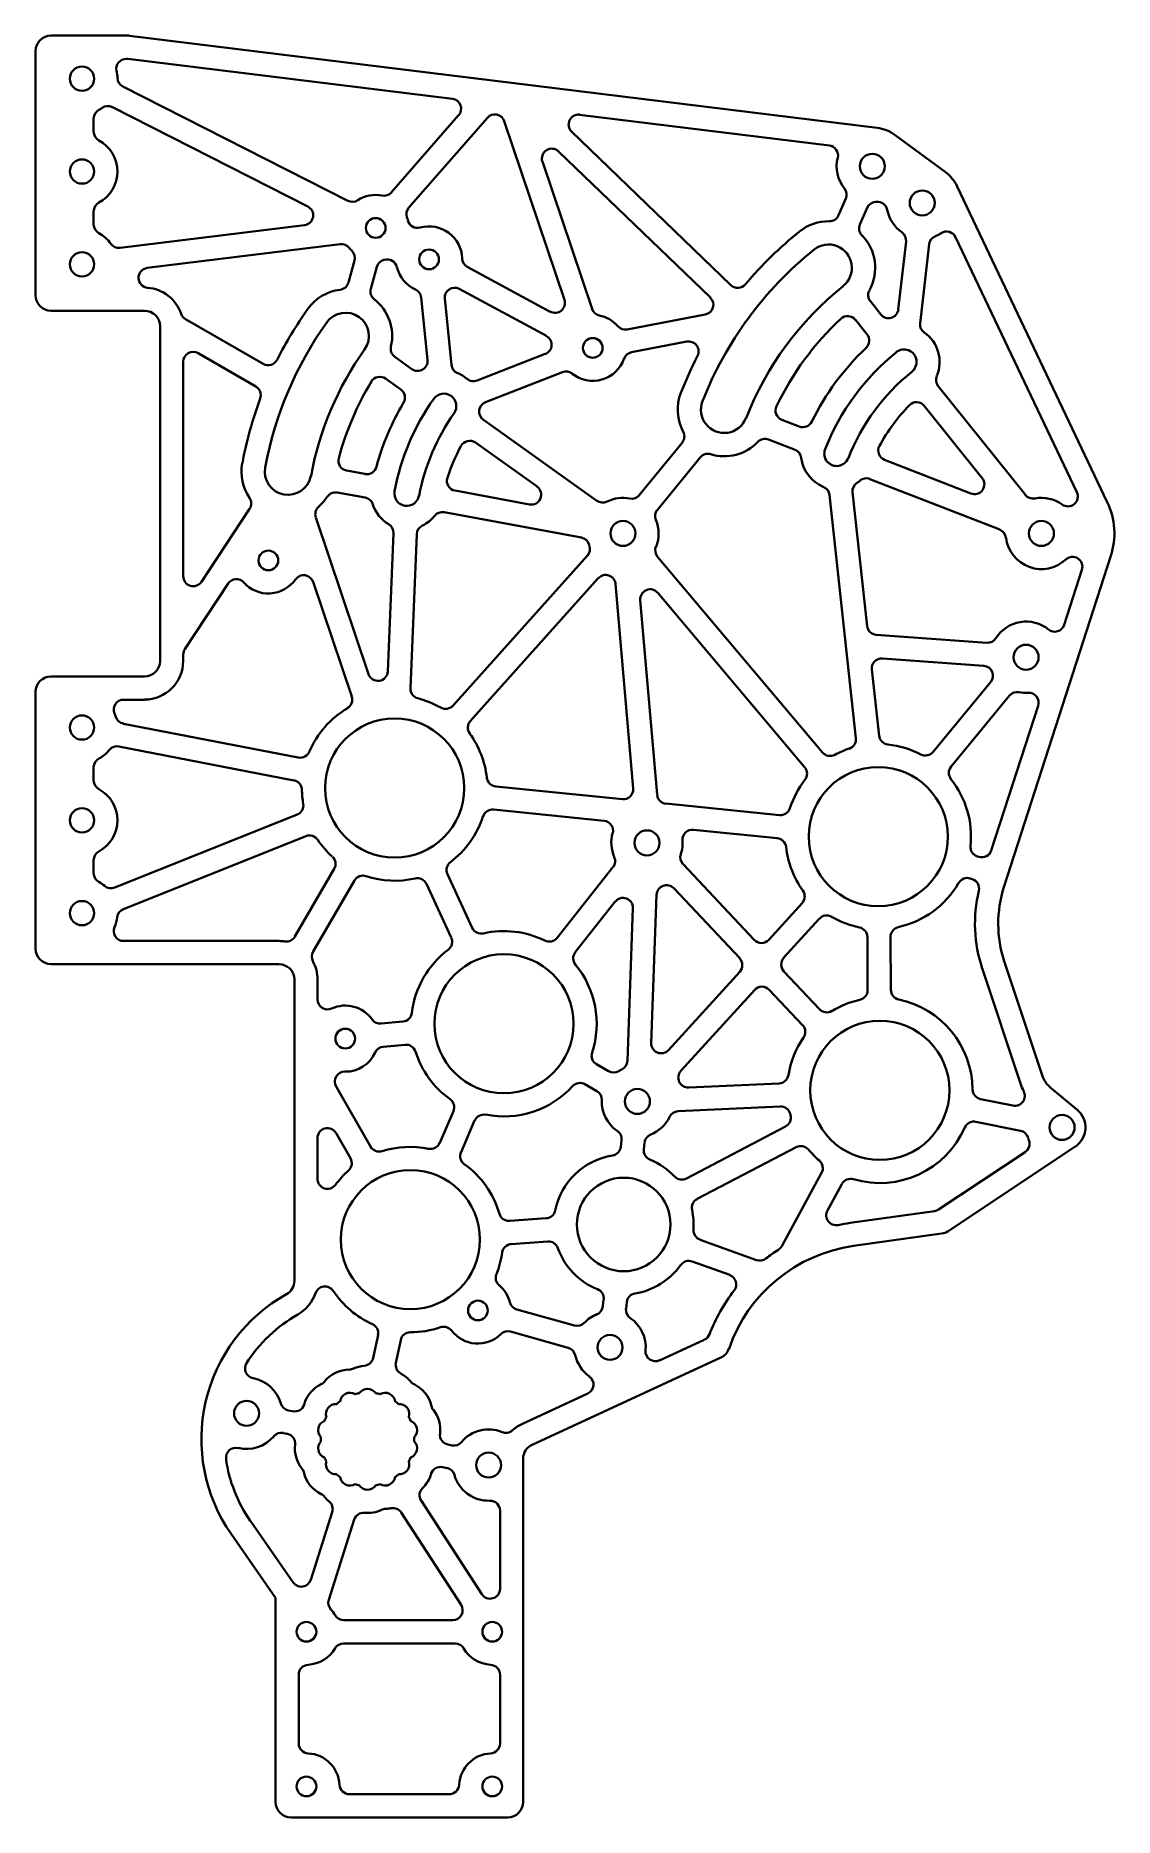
# Model space of a CAD drawing. Header units: inches. Extents: x 66.7 to 75.4, y 1.6 to 16.
import ezdxf

# ---------------------------------------------------------------- set-up
doc = ezdxf.new("R2010")
doc.units = ezdxf.units.IN
doc.header["$MEASUREMENT"] = 0
doc.layers.add('Visible', color=7, linetype='Continuous', lineweight=40)

msp = doc.modelspace()

# ---------------------------------------------------------------- linework, layer by layer
at = {"layer": 'Visible'}
for p, q in [((66.812, 16.023), (67.43, 16.023)), ((67.445, 16.022), (73.483, 15.277)), ((66.687, 15.898), (66.687, 13.925)), ((67.419, 15.835), (67.421, 15.835)), ((67.431, 15.835), (70.053, 15.511)), ((67.392, 15.613), (69.208, 14.689)), ((67.307, 15.446), (68.885, 14.643)), ((67.156, 15.353), (67.156, 15.247)), ((69.561, 14.757), (70.104, 15.379)), ((69.702, 14.633), (70.336, 15.36)), ((70.472, 15.333), (70.958, 13.888)), ((71.081, 15.384), (73.098, 15.135)), ((71.016, 15.247), (72.302, 14.007)), ((73.63, 15.218), (74.033, 14.922)), ((70.78, 15.005), (71.181, 13.815)), ((70.911, 15.088), (72.137, 13.906)), ((73.173, 14.571), (73.231, 14.706)), ((74.13, 14.805), (75.343, 12.253)), ((67.156, 14.603), (67.156, 14.497)), ((73.345, 14.497), (73.403, 14.632)), ((67.37, 14.308), (68.859, 14.492)), ((67.588, 14.146), (69.147, 14.339)), ((73.655, 13.811), (73.718, 14.359)), ((73.831, 13.697), (73.904, 14.338)), ((74.117, 14.394), (75.097, 12.334)), ((69.214, 14.027), (69.263, 14.205)), ((69.394, 13.977), (69.444, 14.154)), ((70.844, 13.792), (70.173, 14.155)), ((70.813, 13.596), (70.109, 13.977)), ((69.802, 13.907), (69.853, 13.402)), ((69.991, 13.898), (70.046, 13.362)), ((73.514, 13.77), (73.429, 13.876)), ((67.567, 13.8), (66.812, 13.8)), ((67.899, 13.731), (68.526, 13.37)), ((71.465, 13.649), (72.096, 13.77)), ((73.403, 13.609), (73.308, 13.727)), ((67.692, 10.97), (67.692, 13.675)), ((71.5, 13.464), (71.947, 13.55)), ((68, 13.457), (68.466, 13.188)), ((69.727, 13.329), (69.589, 13.428)), ((70.253, 13.236), (70.804, 13.451)), ((67.88, 11.654), (67.88, 13.388)), ((69.637, 13.163), (69.513, 13.251)), ((70.321, 13.061), (70.942, 13.303)), ((74.681, 12.312), (73.977, 13.191)), ((74.332, 12.448), (73.865, 13.031)), ((71.221, 12.265), (70.304, 12.918)), ((72.855, 12.864), (72.714, 12.919)), ((70.738, 12.379), (70.239, 12.734)), ((71.563, 12.31), (71.909, 12.733)), ((72.821, 12.676), (72.607, 12.759)), ((71.709, 12.192), (72.054, 12.614)), ((74.241, 12.323), (73.544, 12.595)), ((69.347, 12.481), (69.198, 12.508)), ((74.474, 12.031), (73.425, 12.44)), ((69.349, 12.29), (69.124, 12.331)), ((70.677, 12.235), (70.075, 12.346)), ((73.099, 12.313), (73.313, 10.346)), ((73.285, 12.333), (73.403, 11.252)), ((68.416, 12.2), (68.027, 11.61)), ((68.95, 12.13), (69.377, 10.863)), ((71.095, 11.967), (69.987, 12.172)), ((69.578, 12.002), (69.532, 10.885)), ((69.766, 11.995), (69.714, 10.749)), ((70.059, 10.61), (71.144, 11.821)), ((73.043, 10.231), (71.711, 11.812)), ((75.371, 11.819), (74.508, 9.143)), ((75.138, 11.707), (74.995, 11.262)), ((68.242, 11.595), (67.893, 11.066)), ((68.928, 11.609), (69.24, 10.682)), ((70.198, 10.484), (71.232, 11.638)), ((71.514, 9.939), (71.372, 11.592)), ((72.899, 10.11), (71.712, 11.52)), ((71.706, 9.89), (71.571, 11.462)), ((74.371, 11.117), (73.477, 11.181)), ((67.88, 10.97), (67.88, 11.022)), ((74.345, 10.931), (73.526, 10.989)), ((67.567, 10.845), (66.812, 10.845)), ((73.441, 10.901), (73.499, 10.366)), ((73.937, 10.235), (74.401, 10.8)), ((66.687, 10.72), (66.687, 8.645)), ((67.567, 10.657), (67.398, 10.657)), ((74.081, 10.116), (74.554, 10.69)), ((74.784, 10.608), (74.406, 9.438)), ((67.396, 10.463), (68.809, 10.189)), ((67.36, 10.279), (68.774, 10.005)), ((67.156, 10.111), (67.156, 10.004)), ((71.426, 9.852), (70.404, 9.955)), ((72.696, 9.724), (71.778, 9.817)), ((67.326, 9.139), (68.8, 9.729)), ((71.279, 9.679), (70.385, 9.769)), ((67.396, 8.965), (68.87, 9.555)), ((72.677, 9.538), (72, 9.606)), ((67.156, 9.361), (67.156, 9.254)), ((74.294, 9.39), (74.306, 9.386)), ((68.782, 8.742), (69.099, 9.289)), ((70.013, 9.247), (70.214, 8.813)), ((70.899, 8.732), (71.35, 9.304)), ((72.492, 8.715), (71.916, 9.328)), ((68.929, 8.621), (69.262, 9.195)), ((69.843, 9.168), (70.044, 8.734)), ((71.659, 7.882), (71.703, 9.081)), ((72.374, 8.567), (71.842, 9.133)), ((74.236, 9.212), (74.252, 9.207)), ((71.046, 8.616), (71.369, 9.025)), ((71.467, 7.738), (71.512, 8.972)), ((72.879, 9.013), (72.609, 8.716)), ((73.017, 8.887), (72.729, 8.57)), ((68.652, 8.707), (67.398, 8.707)), ((73.407, 8.31), (73.405, 8.739)), ((73.595, 8.311), (73.592, 8.74)), ((68.652, 8.52), (66.812, 8.52)), ((74.51, 8.545), (74.819, 7.614)), ((68.777, 8.395), (68.777, 5.961)), ((68.964, 8.395), (68.964, 8.234)), ((72.375, 8.458), (71.799, 7.825)), ((73.019, 8.155), (72.73, 8.461)), ((74.332, 8.486), (74.641, 7.555)), ((72.495, 8.312), (71.899, 7.657)), ((72.882, 8.026), (72.612, 8.313)), ((69.478, 8.039), (69.654, 8.056)), ((69.495, 7.852), (69.671, 7.869)), ((71.218, 7.711), (71.315, 7.654)), ((69.393, 7.045), (69.115, 7.531)), ((71.124, 7.549), (71.221, 7.492)), ((71.962, 7.523), (72.692, 7.556)), ((75.098, 7.344), (74.877, 7.528)), ((71.877, 7.331), (72.7, 7.369)), ((74.581, 7.377), (74.319, 7.43)), ((69.951, 7.076), (70.061, 7.331)), ((70.123, 7.001), (70.233, 7.256)), ((71.944, 6.788), (72.744, 7.207)), ((74.642, 7.173), (74.282, 7.246)), ((68.964, 7.115), (68.964, 6.784)), ((69.23, 6.952), (69.114, 7.155)), ((71.413, 7.044), (71.419, 7.098)), ((71.6, 7.023), (71.606, 7.077)), ((72.031, 6.622), (72.831, 7.041)), ((74.679, 7.001), (73.98, 6.536)), ((75.082, 7.044), (74.057, 6.362)), ((72.713, 6.242), (73.035, 6.833)), ((73.083, 6.528), (73.2, 6.743)), ((73.947, 6.523), (73.267, 6.429)), ((70.811, 6.466), (70.516, 6.445)), ((74.005, 6.342), (73.292, 6.243)), ((70.825, 6.279), (70.529, 6.258)), ((72.054, 6.293), (72.509, 6.129)), ((71.99, 6.117), (72.293, 6.008)), ((71.269, 5.755), (71.275, 5.809)), ((71.456, 5.735), (71.462, 5.789)), ((71.039, 5.6), (70.573, 5.73)), ((69.413, 5.338), (69.453, 5.521)), ((69.597, 5.299), (69.636, 5.482)), ((70.989, 5.419), (70.523, 5.55)), ((71.727, 5.318), (72.088, 5.485)), ((70.698, 4.636), (72.221, 5.34)), ((70.619, 4.806), (71.147, 5.05)), ((68.727, 4.914), (68.763, 4.907)), ((68.688, 4.731), (68.72, 4.724)), ((70.049, 4.631), (70.017, 4.638)), ((70.625, 1.75), (70.625, 4.523)), ((70.01, 4.448), (69.974, 4.455)), ((70.29, 3.429), (69.801, 4.185)), ((68.91, 3.545), (69.083, 4.092)), ((69.055, 3.383), (69.261, 4.032)), ((70.123, 3.342), (69.641, 4.088)), ((70.438, 3.472), (70.438, 4.104)), ((68.625, 3.4), (68.267, 3.916)), ((68.768, 3.523), (68.421, 4.023)), ((68.625, 1.75), (68.625, 3.4)), ((69.175, 3.219), (70.056, 3.219)), ((69.175, 3.031), (70.075, 3.031)), ((68.812, 2.222), (68.812, 2.778)), ((70.438, 2.222), (70.438, 2.778)), ((69.222, 1.812), (70.028, 1.812)), ((68.75, 1.625), (70.5, 1.625))]:
    msp.add_line(p, q, dxfattribs=at)
for centre, radius in [((67.062, 15.675), 0.098), ((67.062, 14.925), 0.098), ((73.445, 14.967), 0.101), ((73.848, 14.671), 0.101), ((69.434, 14.469), 0.0795), ((67.062, 14.175), 0.098), ((69.865, 14.215), 0.0795), ((71.187, 13.5), 0.0795), ((71.431, 12), 0.101), ((74.811, 12), 0.101), ((68.567, 11.782), 0.0795), ((74.687, 11), 0.101), ((67.062, 10.432), 0.098), ((69.587, 9.943), 0.562), ((73.493, 9.55), 0.562), ((67.062, 9.682), 0.098), ((71.625, 9.5), 0.101), ((67.062, 8.932), 0.098), ((70.47, 8.038), 0.562), ((69.188, 7.918), 0.0795), ((73.506, 7.5), 0.562), ((71.548, 7.41), 0.101), ((74.978, 7.2), 0.101), ((69.714, 6.294), 0.562), ((71.437, 6.416), 0.378), ((70.259, 5.721), 0.0795), ((71.327, 5.423), 0.101), ((68.391, 4.89), 0.101), ((70.346, 4.472), 0.101), ((68.875, 3.125), 0.0795), ((70.375, 3.125), 0.0795), ((68.875, 1.875), 0.0795), ((70.375, 1.875), 0.0795)]:
    msp.add_circle(centre, radius, dxfattribs=at)
for centre, radius, start, end in [((66.812, 15.898), 0.125, 90, 180), ((67.43, 15.898), 0.125, 82.9641, 90), ((67.419, 15.755), 0.08, 90, 192.7235), ((67.062, 15.675), 0.286, 1.4217, 12.7235), ((67.421, 15.755), 0.08, 82.9641, 90), ((67.428, 15.684), 0.08, 181.4217, 243.0379), ((67.236, 15.353), 0.08, 118.3838, 180), ((67.062, 15.675), 0.286, 298.3838, 304.654), ((67.27, 15.374), 0.08, 63.0379, 124.654), ((70.044, 15.432), 0.08, 318.8841, 82.9641), ((70.396, 15.307), 0.08, 18.5986, 138.8841), ((71.072, 15.305), 0.08, 82.9641, 226.0316), ((73.445, 14.967), 0.313, 53.6763, 82.9641), ((67.236, 15.247), 0.08, 180, 241.6162), ((67.062, 14.925), 0.286, 298.3838, 61.6162), ((73.088, 15.056), 0.08, 345.9403, 82.9641), ((70.856, 15.03), 0.08, 46.0316, 198.5986), ((73.445, 14.967), 0.288, 165.9403, 218.531), ((73.848, 14.671), 0.312, 25.4198, 53.6763), ((69.245, 14.76), 0.08, 243.0379, 302.9902), ((69.434, 14.469), 0.267, 78.9317, 122.9902), ((69.5, 14.809), 0.08, 258.9317, 318.8841), ((73.157, 14.737), 0.08, 336.7048, 38.531), ((67.236, 14.603), 0.08, 118.3838, 180), ((68.849, 14.571), 0.08, 277.0633, 63.0379), ((69.762, 14.581), 0.08, 138.8841, 198.8364), ((69.434, 14.469), 0.267, 13.4318, 18.8364), ((73.099, 14.603), 0.08, 269.1023, 336.7048), ((73.476, 14.6), 0.08, 94.8785, 156.7048), ((73.445, 14.967), 0.288, 274.8785, 276.469), ((73.486, 14.601), 0.08, 10.8836, 96.469), ((73.848, 14.671), 0.288, 190.8836, 235.3202), ((67.236, 14.497), 0.08, 180, 241.6162), ((67.062, 14.175), 0.286, 35.4471, 61.6162), ((69.771, 14.549), 0.08, 193.4318, 285.6169), ((69.865, 14.215), 0.267, 1.6503, 105.6169), ((74.811, 12), 3.126, 128.6763, 139.9155), ((73.092, 14.147), 0.376, 89.1023, 128.6763), ((73.418, 14.465), 0.08, 156.7048, 224.3072), ((73.092, 14.147), 0.376, 331.0739, 44.3072), ((73.638, 14.368), 0.08, 353.4939, 55.3202), ((73.984, 14.329), 0.08, 111.6676, 173.4939), ((73.848, 14.671), 0.288, 291.6676, 302.4437), ((74.045, 14.36), 0.08, 25.4198, 122.4437), ((67.36, 14.387), 0.08, 215.4471, 277.0633), ((69.157, 14.259), 0.08, 37.1109, 97.0633), ((69.434, 14.469), 0.267, 217.1109, 224.418), ((69.186, 14.226), 0.08, 344.4657, 44.418), ((74.811, 12), 2.938, 128.6763, 158.6763), ((73.092, 14.147), 0.188, 308.6763, 128.6763), ((67.598, 14.066), 0.08, 97.0633, 265.5139), ((69.521, 14.133), 0.08, 104.5133, 164.4657), ((69.434, 14.469), 0.267, 284.5133, 285.6169), ((69.527, 14.135), 0.08, 13.4318, 105.6169), ((69.865, 14.215), 0.267, 193.4318, 245.7565), ((70.211, 14.225), 0.08, 181.6503, 241.6026), ((67.567, 13.675), 0.312, 18.6501, 85.5139), ((69.191, 13.596), 0.376, 96.8632, 144.5243), ((69.137, 14.049), 0.08, 276.8632, 344.4657), ((69.471, 13.956), 0.08, 164.4657, 232.0681), ((69.722, 13.899), 0.08, 5.8042, 65.7565), ((70.071, 13.906), 0.08, 61.6026, 185.8042), ((72.358, 14.064), 0.08, 226.0316, 319.9155), ((74.811, 12), 2.561, 128.6763, 158.6763), ((66.812, 13.925), 0.125, 180, 270), ((69.191, 13.596), 0.376, 346.9219, 52.0681), ((70.882, 13.863), 0.08, 241.6026, 18.5986), ((72.081, 13.848), 0.08, 280.8486, 46.0316), ((73.491, 13.926), 0.08, 151.0739, 218.6763), ((67.567, 13.675), 0.125, 0, 90), ((67.939, 13.801), 0.08, 198.6501, 240.039), ((71.431, 12), 2.938, 144.5243, 169.5243), ((71.431, 12), 3.126, 144.5243, 153.3223), ((69.191, 13.596), 0.188, 324.5243, 144.5243), ((71.256, 13.84), 0.08, 198.5986, 258.5509), ((71.187, 13.5), 0.267, 40.8963, 78.5509), ((74.811, 12), 2.374, 133.0201, 154.3325), ((73.245, 13.677), 0.08, 38.6763, 133.0201), ((73.576, 13.82), 0.08, 218.6763, 353.4939), ((73.911, 13.688), 0.08, 173.4939, 235.3202), ((70.775, 13.525), 0.08, 291.3435, 61.6026), ((71.45, 13.727), 0.08, 220.8963, 280.8486), ((71.962, 13.472), 0.08, 332.6774, 100.8486), ((73.34, 13.559), 0.08, 313.3268, 38.6763), ((73.701, 13.386), 0.288, 336.8501, 55.3202), ((67.96, 13.388), 0.08, 60.039, 180), ((68.566, 13.439), 0.08, 240.039, 333.3223), ((71.431, 12), 2.562, 144.5243, 169.5243), ((69.635, 13.493), 0.08, 166.9219, 234.5243), ((69.773, 13.394), 0.08, 234.5243, 5.8042), ((71.187, 13.5), 0.267, 231.3912, 340.801), ((71.515, 13.386), 0.08, 100.8486, 160.801), ((74.811, 12), 3.126, 152.6774, 158.6763), ((74.811, 12), 2.063, 133.3268, 154.0258), ((74.811, 12), 1.875, 128.6763, 158.6763), ((73.701, 13.386), 0.101, 308.6763, 128.6763), ((69.467, 13.186), 0.08, 54.5243, 148.8681), ((70.125, 13.37), 0.08, 185.8042, 247.6304), ((69.985, 13.03), 0.288, 49.5173, 67.6304), ((70.224, 13.31), 0.08, 229.5173, 291.3435), ((70.971, 13.229), 0.08, 51.3912, 111.3435), ((74.811, 12), 1.674, 128.6763, 158.6763), ((74.04, 13.241), 0.08, 156.8501, 218.6763), ((68.426, 13.119), 0.08, 339.5748, 60.039), ((71.431, 12), 2.374, 148.8681, 165.1805), ((69.59, 13.098), 0.08, 329.1748, 54.5243), ((69.985, 13.03), 0.1, 324.5243, 144.5243), ((72.249, 13), 0.376, 158.6763, 208.311), ((71.431, 12), 3.126, 159.5748, 169.5243), ((71.431, 12), 2.063, 149.1748, 164.8738), ((71.431, 12), 1.876, 144.5243, 169.5243), ((71.431, 12), 1.674, 144.5243, 169.5243), ((70.35, 12.983), 0.08, 172.6981, 234.5243), ((70.35, 12.986), 0.08, 111.3435, 173.1698), ((69.985, 13.03), 0.288, 352.6981, 353.1698), ((72.249, 13), 0.188, 158.6763, 338.6763), ((72.743, 12.994), 0.08, 154.3325, 248.6763), ((74.811, 12), 1.487, 135.7699, 151.5828), ((73.802, 12.981), 0.08, 38.6763, 135.7699), ((71.847, 12.784), 0.08, 320.7085, 28.311), ((72.884, 12.939), 0.08, 248.6763, 334.0258), ((71.431, 12), 1.487, 151.6179, 162.4308), ((70.193, 12.669), 0.08, 54.5243, 151.6179), ((72.249, 13), 0.376, 253.106, 316.2788), ((72.578, 12.685), 0.08, 68.6763, 136.2788), ((72.792, 12.602), 0.08, 6.8501, 68.6763), ((73.157, 12.645), 0.1, 158.6763, 338.6763), ((73.573, 12.67), 0.08, 151.5828, 248.6763), ((68.726, 12.5), 0.376, 169.5243, 214.1967), ((68.726, 12.5), 0.188, 169.5243, 349.5243), ((69.213, 12.587), 0.08, 165.1805, 259.5243), ((69.362, 12.559), 0.08, 259.5243, 344.8738), ((72.116, 12.564), 0.08, 73.106, 140.7085), ((73.157, 12.645), 0.288, 186.8501, 248.0287), ((70.089, 12.425), 0.08, 162.4308, 259.5243), ((73.365, 12.342), 0.08, 124.3762, 186.2025), ((73.157, 12.645), 0.288, 304.3762, 310.5026), ((73.396, 12.366), 0.08, 68.6763, 130.5026), ((74.27, 12.398), 0.08, 248.6763, 38.6763), ((68.349, 12.244), 0.08, 326.5942, 34.1967), ((68.726, 12.5), 0.376, 311.0098, 327.1268), ((69.109, 12.252), 0.08, 79.5243, 147.1268), ((69.335, 12.211), 0.08, 17.6981, 79.5243), ((69.685, 12.323), 0.1, 169.5243, 349.5243), ((70.691, 12.313), 0.08, 259.5243, 54.5243), ((71.267, 12.33), 0.08, 234.5243, 296.3506), ((71.431, 12), 0.288, 78.8822, 116.3506), ((71.502, 12.361), 0.08, 258.8822, 320.7085), ((73.019, 12.304), 0.08, 6.2025, 68.0287), ((74.743, 12.362), 0.08, 218.6763, 280.5026), ((74.811, 12), 0.288, 54.4379, 100.5026), ((75.025, 12.299), 0.08, 234.4379, 25.4198), ((74.811, 12), 0.589, 342.1211, 25.4198), ((69.026, 12.156), 0.08, 131.0098, 198.6122), ((69.685, 12.323), 0.288, 197.6981, 239.4768), ((69.685, 12.323), 0.288, 295.8243, 321.3506), ((69.973, 12.093), 0.08, 79.5243, 141.3506), ((71.77, 12.141), 0.08, 140.7085, 202.5348), ((71.431, 12), 0.288, 338.2708, 22.5348), ((69.498, 12.006), 0.08, 357.6506, 59.4768), ((69.845, 11.991), 0.08, 115.8243, 177.6506), ((71.08, 11.888), 0.08, 17.6981, 79.5243), ((74.445, 11.956), 0.08, 6.8501, 68.6763), ((74.811, 12), 0.288, 186.8501, 313.103), ((71.085, 11.874), 0.08, 318.1392, 19.9655), ((71.431, 12), 0.288, 197.6981, 199.9655), ((71.772, 11.864), 0.08, 158.2708, 220.0971), ((75.062, 11.731), 0.08, 342.1211, 133.103), ((68.852, 11.583), 0.08, 18.6122, 145.0011), ((71.292, 11.585), 0.08, 4.9133, 138.1392), ((67.96, 11.654), 0.08, 180, 326.5942), ((68.309, 11.551), 0.08, 41.7825, 146.5942), ((68.567, 11.782), 0.267, 221.7825, 325.0011), ((71.651, 11.469), 0.08, 40.0971, 184.9133), ((73.482, 11.261), 0.08, 186.2025, 265.8974), ((74.687, 11), 0.288, 51.1201, 147.7237), ((74.918, 11.286), 0.08, 231.1201, 342.1211), ((74.376, 11.197), 0.08, 265.8974, 327.7237), ((67.567, 10.97), 0.312, 270, 0), ((67.567, 10.97), 0.125, 270, 0), ((67.96, 11.022), 0.08, 146.5942, 180), ((73.52, 10.91), 0.08, 85.8974, 186.2025), ((66.812, 10.72), 0.125, 90, 180), ((69.452, 10.889), 0.08, 198.6122, 357.6506), ((74.34, 10.851), 0.08, 320.53, 85.8974), ((67.398, 10.577), 0.08, 90, 203.3718), ((69.164, 10.656), 0.08, 300.7069, 18.6122), ((69.794, 10.746), 0.08, 177.6506, 255.5559), ((69.587, 9.943), 0.749, 60.2338, 75.5559), ((74.615, 10.639), 0.08, 78.7038, 140.53), ((74.687, 11), 0.288, 258.7038, 273.122), ((74.708, 10.633), 0.08, 342.1211, 93.122), ((67.062, 10.432), 0.286, 17.4162, 23.3718), ((67.411, 10.542), 0.08, 197.4162, 259.0323), ((69.587, 9.943), 0.749, 120.7069, 156.9377), ((69.999, 10.663), 0.08, 240.2338, 318.1392), ((70.258, 10.431), 0.08, 138.1392, 216.0446), ((69.587, 9.943), 0.749, 6.3477, 36.0446), ((67.062, 10.432), 0.286, 298.3838, 320.6485), ((67.345, 10.201), 0.08, 79.0323, 140.6485), ((68.825, 10.268), 0.08, 259.0323, 336.9377), ((73.104, 10.282), 0.08, 220.0971, 298.0025), ((73.493, 9.55), 0.749, 108.2971, 118.0025), ((73.233, 10.337), 0.08, 288.2971, 6.2025), ((73.579, 10.375), 0.08, 186.2025, 264.1079), ((73.493, 9.55), 0.749, 62.6247, 84.1079), ((73.875, 10.286), 0.08, 242.6247, 320.53), ((67.236, 10.111), 0.08, 118.3838, 180), ((72.838, 10.058), 0.08, 322.1917, 40.0971), ((74.143, 10.065), 0.08, 140.53, 218.4354), ((67.236, 10.004), 0.08, 180, 241.6162), ((68.758, 9.927), 0.08, 1.1269, 79.0323), ((70.412, 10.035), 0.08, 186.3477, 264.2531), ((71.434, 9.932), 0.08, 264.2531, 4.9133), ((73.493, 9.55), 0.749, 142.1917, 162.1585), ((73.493, 9.55), 0.749, 354.2157, 38.4354), ((67.062, 9.682), 0.286, 298.3838, 61.6162), ((68.77, 9.803), 0.08, 291.8145, 9.7198), ((69.587, 9.943), 0.749, 181.1269, 189.7198), ((71.786, 9.896), 0.08, 184.9133, 264.2531), ((69.587, 9.943), 0.749, 306.9454, 342.1585), ((70.377, 9.689), 0.08, 84.2531, 162.1585), ((71.271, 9.599), 0.08, 344.3867, 84.2531), ((72.704, 9.804), 0.08, 264.2531, 342.1585), ((68.899, 9.48), 0.08, 33.9091, 111.8145), ((69.587, 9.943), 0.749, 213.9091, 227.7786), ((71.625, 9.5), 0.288, 164.3867, 203.5274), ((71.625, 9.5), 0.288, 341.4146, 4.1196), ((71.992, 9.526), 0.08, 84.2531, 184.1196), ((72.669, 9.458), 0.08, 6.3477, 84.2531), ((67.236, 9.361), 0.08, 118.3838, 180), ((69.03, 9.329), 0.08, 329.8732, 47.7786), ((71.288, 9.353), 0.08, 321.7011, 23.5274), ((71.974, 9.383), 0.08, 161.4146, 223.2409), ((73.493, 9.55), 0.749, 186.3477, 215.6336), ((74.318, 9.466), 0.08, 174.2157, 252.1211), ((74.33, 9.463), 0.08, 252.1211, 342.1211), ((67.236, 9.254), 0.08, 180, 241.6162), ((69.331, 9.155), 0.08, 71.9678, 149.8732), ((69.587, 9.943), 0.749, 251.9678, 282.7562), ((70.086, 9.28), 0.08, 126.9454, 204.8508), ((74.212, 9.136), 0.08, 72.1211, 150.0264), ((67.062, 8.932), 0.286, 50.1983, 61.6162), ((67.296, 9.213), 0.08, 230.1983, 291.8145), ((69.771, 9.134), 0.08, 24.8508, 102.7562), ((71.783, 9.078), 0.08, 43.2409, 177.8991), ((72.819, 9.067), 0.08, 317.7282, 35.6336), ((73.493, 9.55), 0.749, 282.4399, 330.0264), ((74.227, 9.131), 0.08, 346.6774, 72.1211), ((75.424, 8.847), 1.15, 166.6774, 198.3161), ((75.424, 8.847), 0.962, 162.1211, 198.3161), ((67.426, 8.891), 0.08, 111.8145, 173.4306), ((71.432, 8.975), 0.08, 357.8991, 141.7011), ((67.398, 8.787), 0.08, 156.6282, 270), ((67.062, 8.932), 0.286, 336.6282, 353.4306), ((70.287, 8.846), 0.08, 204.8508, 282.7562), ((70.47, 8.038), 0.749, 63.7958, 102.7562), ((73.077, 8.833), 0.08, 59.8229, 137.7282), ((73.493, 9.55), 0.749, 239.8229, 258.2507), ((73.325, 8.738), 0.08, 0.3453, 78.2507), ((73.672, 8.74), 0.08, 102.4399, 180.3453), ((66.812, 8.645), 0.125, 180, 270), ((68.652, 8.395), 0.312, 81.0305, 90), ((68.713, 8.783), 0.08, 261.0305, 329.8732), ((69.972, 8.7), 0.08, 306.9454, 24.8508), ((70.836, 8.782), 0.08, 243.7958, 321.7011), ((72.55, 8.77), 0.08, 223.2409, 317.7282), ((68.652, 8.395), 0.125, 0, 90), ((68.998, 8.581), 0.08, 149.8732, 208.244), ((68.652, 8.395), 0.312, 0, 28.244), ((70.47, 8.038), 0.749, 126.9454, 173.2347), ((71.109, 8.566), 0.08, 141.7011, 219.6065), ((70.47, 8.038), 0.749, 341.905, 39.6065), ((72.315, 8.512), 0.08, 317.7282, 43.2409), ((72.789, 8.516), 0.08, 137.7282, 223.2409), ((69.044, 8.234), 0.08, 180, 294.3371), ((72.554, 8.258), 0.08, 43.2409, 137.7282), ((73.506, 7.5), 0.749, 102.4399, 121.1463), ((73.327, 8.31), 0.08, 282.4399, 0.3453), ((73.675, 8.312), 0.08, 180.3453, 258.2507), ((73.506, 7.5), 0.749, 0.58, 78.2507), ((69.188, 7.918), 0.267, 35.377, 114.3371), ((69.47, 8.119), 0.08, 215.377, 275.3293), ((69.647, 8.135), 0.08, 275.3293, 353.2347), ((73.077, 8.21), 0.08, 223.2409, 301.1463), ((73.506, 7.5), 0.749, 145.3355, 170.5325), ((72.824, 7.972), 0.08, 325.3355, 43.2409), ((69.188, 7.918), 0.267, 269.4739, 335.2816), ((69.503, 7.773), 0.08, 95.3293, 155.2816), ((69.679, 7.789), 0.08, 17.4239, 95.3293), ((70.47, 8.038), 0.749, 197.4239, 234.4549), ((71.258, 7.78), 0.08, 161.905, 239.8104), ((71.739, 7.879), 0.08, 177.8991, 317.7282), ((69.184, 7.571), 0.08, 89.4739, 209.7568), ((71.355, 7.723), 0.08, 239.8104, 301.6366), ((71.548, 7.41), 0.288, 116.0728, 121.6366), ((71.387, 7.741), 0.08, 296.0728, 357.8991), ((71.958, 7.603), 0.08, 137.7282, 272.6271), ((70.47, 8.038), 0.749, 258.6441, 317.7157), ((71.084, 7.48), 0.08, 59.8104, 137.7157), ((71.181, 7.423), 0.08, 357.9841, 59.8104), ((72.688, 7.636), 0.08, 272.6271, 350.5325), ((74.335, 7.508), 0.08, 180.58, 258.4854), ((74.597, 7.455), 0.08, 258.4854, 28.5754), ((74.997, 7.673), 0.375, 198.3161, 208.5754), ((74.997, 7.673), 0.187, 198.3161, 230.2545), ((69.988, 7.363), 0.08, 336.5495, 54.4549), ((71.548, 7.41), 0.288, 177.9841, 235.4628), ((72.704, 7.289), 0.08, 14.7217, 92.6271), ((74.978, 7.2), 0.188, 303.6301, 50.2545), ((70.307, 7.224), 0.08, 78.6441, 156.5495), ((71.548, 7.41), 0.288, 291.8102, 334.4534), ((71.88, 7.251), 0.08, 92.6271, 154.4534), ((72.707, 7.278), 0.08, 297.6515, 15.5569), ((73.506, 7.5), 0.749, 194.7217, 195.5569), ((73.506, 7.5), 0.749, 253.5003, 336.3908), ((74.266, 7.168), 0.08, 78.4854, 156.3908), ((69.044, 7.115), 0.08, 29.7568, 180), ((69.877, 7.107), 0.08, 258.6441, 336.5495), ((71.34, 7.107), 0.08, 353.6365, 55.4628), ((71.685, 7.069), 0.08, 111.8102, 173.6365), ((74.626, 7.095), 0.08, 16.6591, 78.4854), ((74.635, 7.068), 0.08, 303.6301, 21.0742), ((74.978, 7.2), 0.288, 196.6591, 201.0742), ((69.161, 6.912), 0.08, 311.8514, 29.7568), ((69.462, 7.085), 0.08, 209.7568, 287.6622), ((69.714, 6.294), 0.749, 78.6441, 107.6622), ((70.196, 6.969), 0.08, 156.5495, 234.4549), ((71.437, 6.416), 0.565, 99.2639, 168.4184), ((71.334, 7.053), 0.08, 279.2639, 353.6365), ((71.679, 7.014), 0.08, 173.6365, 248.0091), ((71.437, 6.416), 0.565, 43.2788, 68.0091), ((72.868, 6.97), 0.08, 39.7461, 117.6515), ((73.506, 7.5), 0.749, 219.7461, 229.311), ((72.965, 6.871), 0.08, 331.4057, 49.311), ((69.044, 6.784), 0.08, 180, 323.8292), ((69.714, 6.294), 0.749, 131.8514, 143.8292), ((69.714, 6.294), 0.749, 16.1403, 54.4549), ((71.907, 6.859), 0.08, 223.2788, 297.6515), ((73.27, 6.705), 0.08, 73.5003, 151.4057), ((70.51, 6.525), 0.08, 196.1403, 274.0457), ((70.806, 6.546), 0.08, 274.0457, 348.4184), ((72.068, 6.551), 0.08, 117.6515, 192.0241), ((71.437, 6.416), 0.565, 355.7624, 12.0241), ((73.153, 6.49), 0.08, 151.4057, 281.8556), ((73.936, 6.603), 0.08, 277.9122, 303.6301), ((72.081, 6.369), 0.08, 175.7624, 250.135), ((73.464, 5.011), 1.431, 97.9122, 101.8556), ((73.988, 6.466), 0.125, 277.9122, 303.6301), ((70.535, 6.178), 0.08, 94.0457, 171.9511), ((70.83, 6.199), 0.08, 19.6731, 94.0457), ((71.437, 6.416), 0.565, 199.6731, 248.0091), ((73.464, 5.011), 1.243, 97.9122, 161.1729), ((73.464, 5.011), 1.431, 122.8993, 127.8711), ((72.643, 6.28), 0.08, 302.8993, 331.4057), ((69.714, 6.294), 0.749, 338.1028, 351.9511), ((71.437, 6.416), 0.565, 279.2639, 324.5076), ((71.963, 6.042), 0.08, 70.135, 144.5076), ((72.536, 6.204), 0.08, 250.135, 307.8711), ((68.652, 5.961), 0.125, 299.2472, 0), ((69.024, 5.835), 0.08, 33.6693, 161.2989), ((70.483, 5.985), 0.08, 158.1028, 229.6613), ((70.259, 5.721), 0.267, 14.4476, 49.6613), ((72.266, 5.932), 0.08, 322.4466, 70.135), ((69.368, 4.681), 1.342, 119.2472, 214.7901), ((68.652, 5.961), 0.312, 299.2472, 341.2989), ((69.714, 6.294), 0.749, 213.6693, 245.8213), ((70.595, 5.807), 0.08, 194.4476, 254.3999), ((71.196, 5.818), 0.08, 353.6365, 68.0091), ((71.541, 5.78), 0.08, 99.2639, 173.6365), ((73.464, 5.011), 1.431, 142.4466, 158.8107), ((69.368, 4.681), 1.154, 119.2472, 147.8842), ((71.061, 5.677), 0.08, 254.3999, 316.2261), ((71.327, 5.423), 0.288, 111.8102, 136.2261), ((71.19, 5.764), 0.08, 291.8102, 353.6365), ((71.535, 5.726), 0.08, 173.6365, 235.4628), ((71.327, 5.423), 0.288, 355.0222, 55.4628), ((69.374, 5.538), 0.08, 347.9159, 65.8213), ((69.714, 5.465), 0.08, 90.0106, 167.9159), ((69.714, 6.294), 0.749, 270.0106, 288.9322), ((69.983, 5.51), 0.08, 37.3737, 108.9322), ((70.259, 5.721), 0.267, 217.3737, 314.3522), ((70.501, 5.473), 0.08, 74.3999, 134.3522), ((72.055, 5.558), 0.08, 294.7875, 338.8107), ((69.335, 5.354), 0.08, 275.5359, 347.9159), ((70.967, 5.342), 0.08, 12.5736, 74.3999), ((71.327, 5.423), 0.288, 192.5736, 234.5527), ((71.693, 5.391), 0.08, 175.0222, 294.7875), ((72.168, 5.453), 0.125, 294.7875, 341.1729), ((68.459, 5.252), 0.08, 147.8842, 259.3214), ((69.226, 4.976), 0.268, 90.7516, 140.677), ((69.222, 5.324), 0.08, 270.7516, 294.9627), ((69.368, 5.008), 0.268, 95.5359, 114.9627), ((69.675, 5.282), 0.08, 167.9159, 241.7806), ((69.511, 4.976), 0.267, 39.323, 61.7806), ((71.113, 5.123), 0.08, 294.7875, 54.5527), ((68.391, 4.89), 0.288, 16.0897, 79.3214), ((69.112, 4.885), 0.268, 116.4658, 163.3464), ((68.958, 5.196), 0.08, 296.4658, 320.677), ((69.226, 4.976), 0.08, 59.1206, 172.308), ((69.368, 4.681), 0.378, 100.1897, 105.5245), ((69.368, 5.008), 0.08, 33.4063, 146.5937), ((69.368, 4.681), 0.378, 74.4755, 79.8103), ((69.511, 4.976), 0.08, 7.692, 120.8794), ((69.779, 5.196), 0.08, 219.323, 243.5342), ((69.625, 4.885), 0.268, 13.6087, 63.5342), ((68.744, 4.992), 0.08, 196.0897, 257.9159), ((68.78, 4.985), 0.08, 257.9159, 343.3464), ((69.112, 4.885), 0.08, 84.8349, 198.0223), ((69.368, 4.681), 0.378, 125.904, 131.2388), ((69.368, 4.681), 0.378, 48.7612, 54.096), ((69.625, 4.885), 0.08, 341.9777, 95.1651), ((69.962, 4.967), 0.08, 193.6087, 217.8199), ((69.688, 4.754), 0.268, 353.8038, 37.8199), ((69.049, 4.754), 0.08, 110.5492, 223.7366), ((69.368, 4.681), 0.378, 151.6183, 156.9531), ((69.368, 4.681), 0.378, 23.0469, 28.3817), ((69.688, 4.754), 0.08, 316.2634, 69.4508), ((70.346, 4.472), 0.288, 67.8198, 139.7422), ((70.485, 4.812), 0.08, 247.8198, 312.4133), ((70.75, 4.523), 0.312, 114.7875, 132.4133), ((68.305, 4.532), 0.08, 76.5105, 187.9477), ((68.391, 4.89), 0.288, 256.5105, 319.7422), ((68.671, 4.653), 0.08, 77.9159, 139.7422), ((68.704, 4.646), 0.08, 353.8038, 77.9159), ((69.049, 4.608), 0.268, 173.8038, 217.8199), ((69.049, 4.608), 0.08, 136.2634, 249.4508), ((69.368, 4.681), 0.378, 177.3326, 182.6674), ((69.688, 4.608), 0.08, 290.5492, 43.7366), ((69.368, 4.681), 0.378, 357.3326, 2.6674), ((70.033, 4.716), 0.08, 173.8038, 257.9159), ((70.066, 4.709), 0.08, 257.9159, 319.7422), ((70.75, 4.523), 0.125, 114.7875, 180), ((69.368, 4.681), 1.154, 187.9477, 214.7901), ((69.368, 4.681), 0.378, 203.0469, 208.3817), ((69.112, 4.477), 0.08, 161.9777, 275.1651), ((69.625, 4.477), 0.08, 264.8349, 18.0223), ((69.368, 4.681), 0.378, 331.6183, 336.9531), ((68.775, 4.395), 0.08, 13.6087, 37.8199), ((69.112, 4.477), 0.267, 193.6087, 243.5342), ((69.368, 4.681), 0.378, 228.7612, 234.096), ((69.226, 4.386), 0.08, 187.692, 300.8794), ((69.511, 4.386), 0.08, 239.1206, 352.308), ((69.368, 4.681), 0.378, 305.904, 311.2388), ((69.625, 4.477), 0.268, 314.4609, 343.3464), ((69.957, 4.377), 0.08, 77.9159, 163.3464), ((69.993, 4.37), 0.08, 16.0897, 77.9159), ((70.346, 4.472), 0.288, 196.0897, 271.7376), ((68.958, 4.166), 0.08, 39.323, 63.5342), ((69.226, 4.386), 0.268, 219.323, 230.877), ((69.007, 4.116), 0.08, 342.4031, 50.877), ((69.368, 4.681), 0.378, 254.4755, 259.8103), ((69.368, 4.353), 0.08, 213.4063, 326.5937), ((69.368, 4.681), 0.378, 280.1897, 285.5245), ((69.868, 4.229), 0.08, 134.4609, 212.8968), ((70.358, 4.104), 0.08, 0, 91.7376), ((69.337, 4.007), 0.08, 84.8234, 162.4031), ((69.368, 4.353), 0.268, 264.8234, 294.9627), ((69.515, 4.038), 0.08, 90.7516, 114.9627), ((69.511, 4.386), 0.267, 270.7516, 280.429), ((69.574, 4.044), 0.08, 32.8968, 100.429), ((68.833, 3.569), 0.08, 214.7901, 342.4031), ((70.358, 3.472), 0.08, 212.8968, 0), ((69.131, 3.359), 0.08, 162.4031, 222.3554), ((70.056, 3.299), 0.08, 270, 32.8968), ((68.875, 3.125), 0.267, 30.0477, 42.3554), ((69.175, 3.299), 0.08, 210.0477, 270), ((69.175, 2.951), 0.08, 90, 149.9523), ((70.075, 2.951), 0.08, 30.0477, 90), ((68.875, 3.125), 0.267, 272.8908, 329.9523), ((70.375, 3.125), 0.267, 210.0477, 267.1092), ((68.892, 2.778), 0.08, 92.8908, 180), ((70.358, 2.778), 0.08, 0, 87.1092), ((68.892, 2.222), 0.08, 180, 267.1092), ((70.358, 2.222), 0.08, 272.8908, 0), ((68.875, 1.875), 0.267, 2.8908, 87.1092), ((70.375, 1.875), 0.267, 92.8908, 177.1092), ((69.222, 1.892), 0.08, 182.8908, 270), ((70.028, 1.892), 0.08, 270, 357.1092), ((68.75, 1.75), 0.125, 180, 270), ((70.5, 1.75), 0.125, 270, 0)]:
    msp.add_arc(centre, radius, start, end, dxfattribs=at)

doc.saveas('drawing.dxf')
